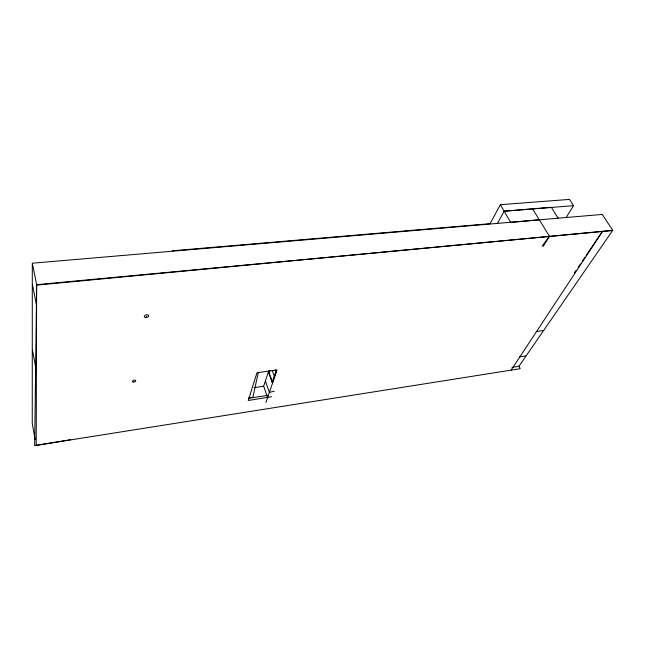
<?xml version="1.0" encoding="UTF-8"?>
<svg xmlns="http://www.w3.org/2000/svg" width="645" height="645" viewBox="0 0 645 645"><rect width="100%" height="100%" fill="white"/><g stroke="black" fill="none" stroke-linecap="round" stroke-linejoin="round"><path stroke-width="0.97" d="M511.969 367.408L518.927 366.312L612.75 230.321L602.261 214.43L32.306 263.208L32.25 423.475L35.169 439.648M32.419 263.789L36.644 284.663L36.201 445.356L70.531 439.737M612.589 230.547L36.644 284.663L34.677 445.598L520.192 368.698L518.927 366.312M146.205 317.574L146.488 316.179M258.322 372.399L252.88 397.328L249.002 397.917M265.925 402.367L267.651 397.497L263.668 386.218L268.796 370.657M267.651 397.497L277.028 369.924L256.968 372.77L248.261 400.464L271.561 396.74M269.828 370.391L268.868 373.173L272.287 382.88L276.205 371.834L275.568 370.053M269.828 370.964L269.175 372.858L272.319 381.8L275.883 371.754L275.238 369.948M566.108 217.534L573.534 205.674L569.503 199.402L500.367 204.691L490.087 223.67L172.223 250.808M497.545 223.259L504.172 211.213L532.738 208.803L551.354 207.319L558.135 218.203M532.657 208.94L549.443 236.296L543.179 246.39M511.13 370.133L602.43 231.515L586.12 255.541M574.3 272.948L575.993 270.465M578.243 267.151L580.492 263.829M582.177 261.346L584.991 257.202M542.163 246.067L549.443 236.296M274.238 391.209L269.376 392.418L265.393 380.985M519.781 356.862L526.118 355.895M254.041 387.645L263.668 386.218M248.438 398.247L267.215 395.474M536.221 331.53L543.654 330.474M612.75 230.321L36.749 285.13L36.644 284.663M539.422 219.808L510.703 222.396L500.367 204.691M504.172 211.213L573.534 205.674M272.4 370.786L274.302 376.196M32.395 284.413L36.402 304.472M32.331 349.55L35.854 368.077M133.201 382.017A1.677 0.895 -14.9 0 0 135.748 380.848A1.677 0.895 -14.9 0 0 133.41 380.389A1.677 0.895 -14.9 0 0 133.201 382.017M145.641 317.582A2.266 1.33 -15 0 0 148.673 315.623A2.266 1.33 -15 0 0 145.133 315.332A2.266 1.33 -15 0 0 145.641 317.582"/></g></svg>
